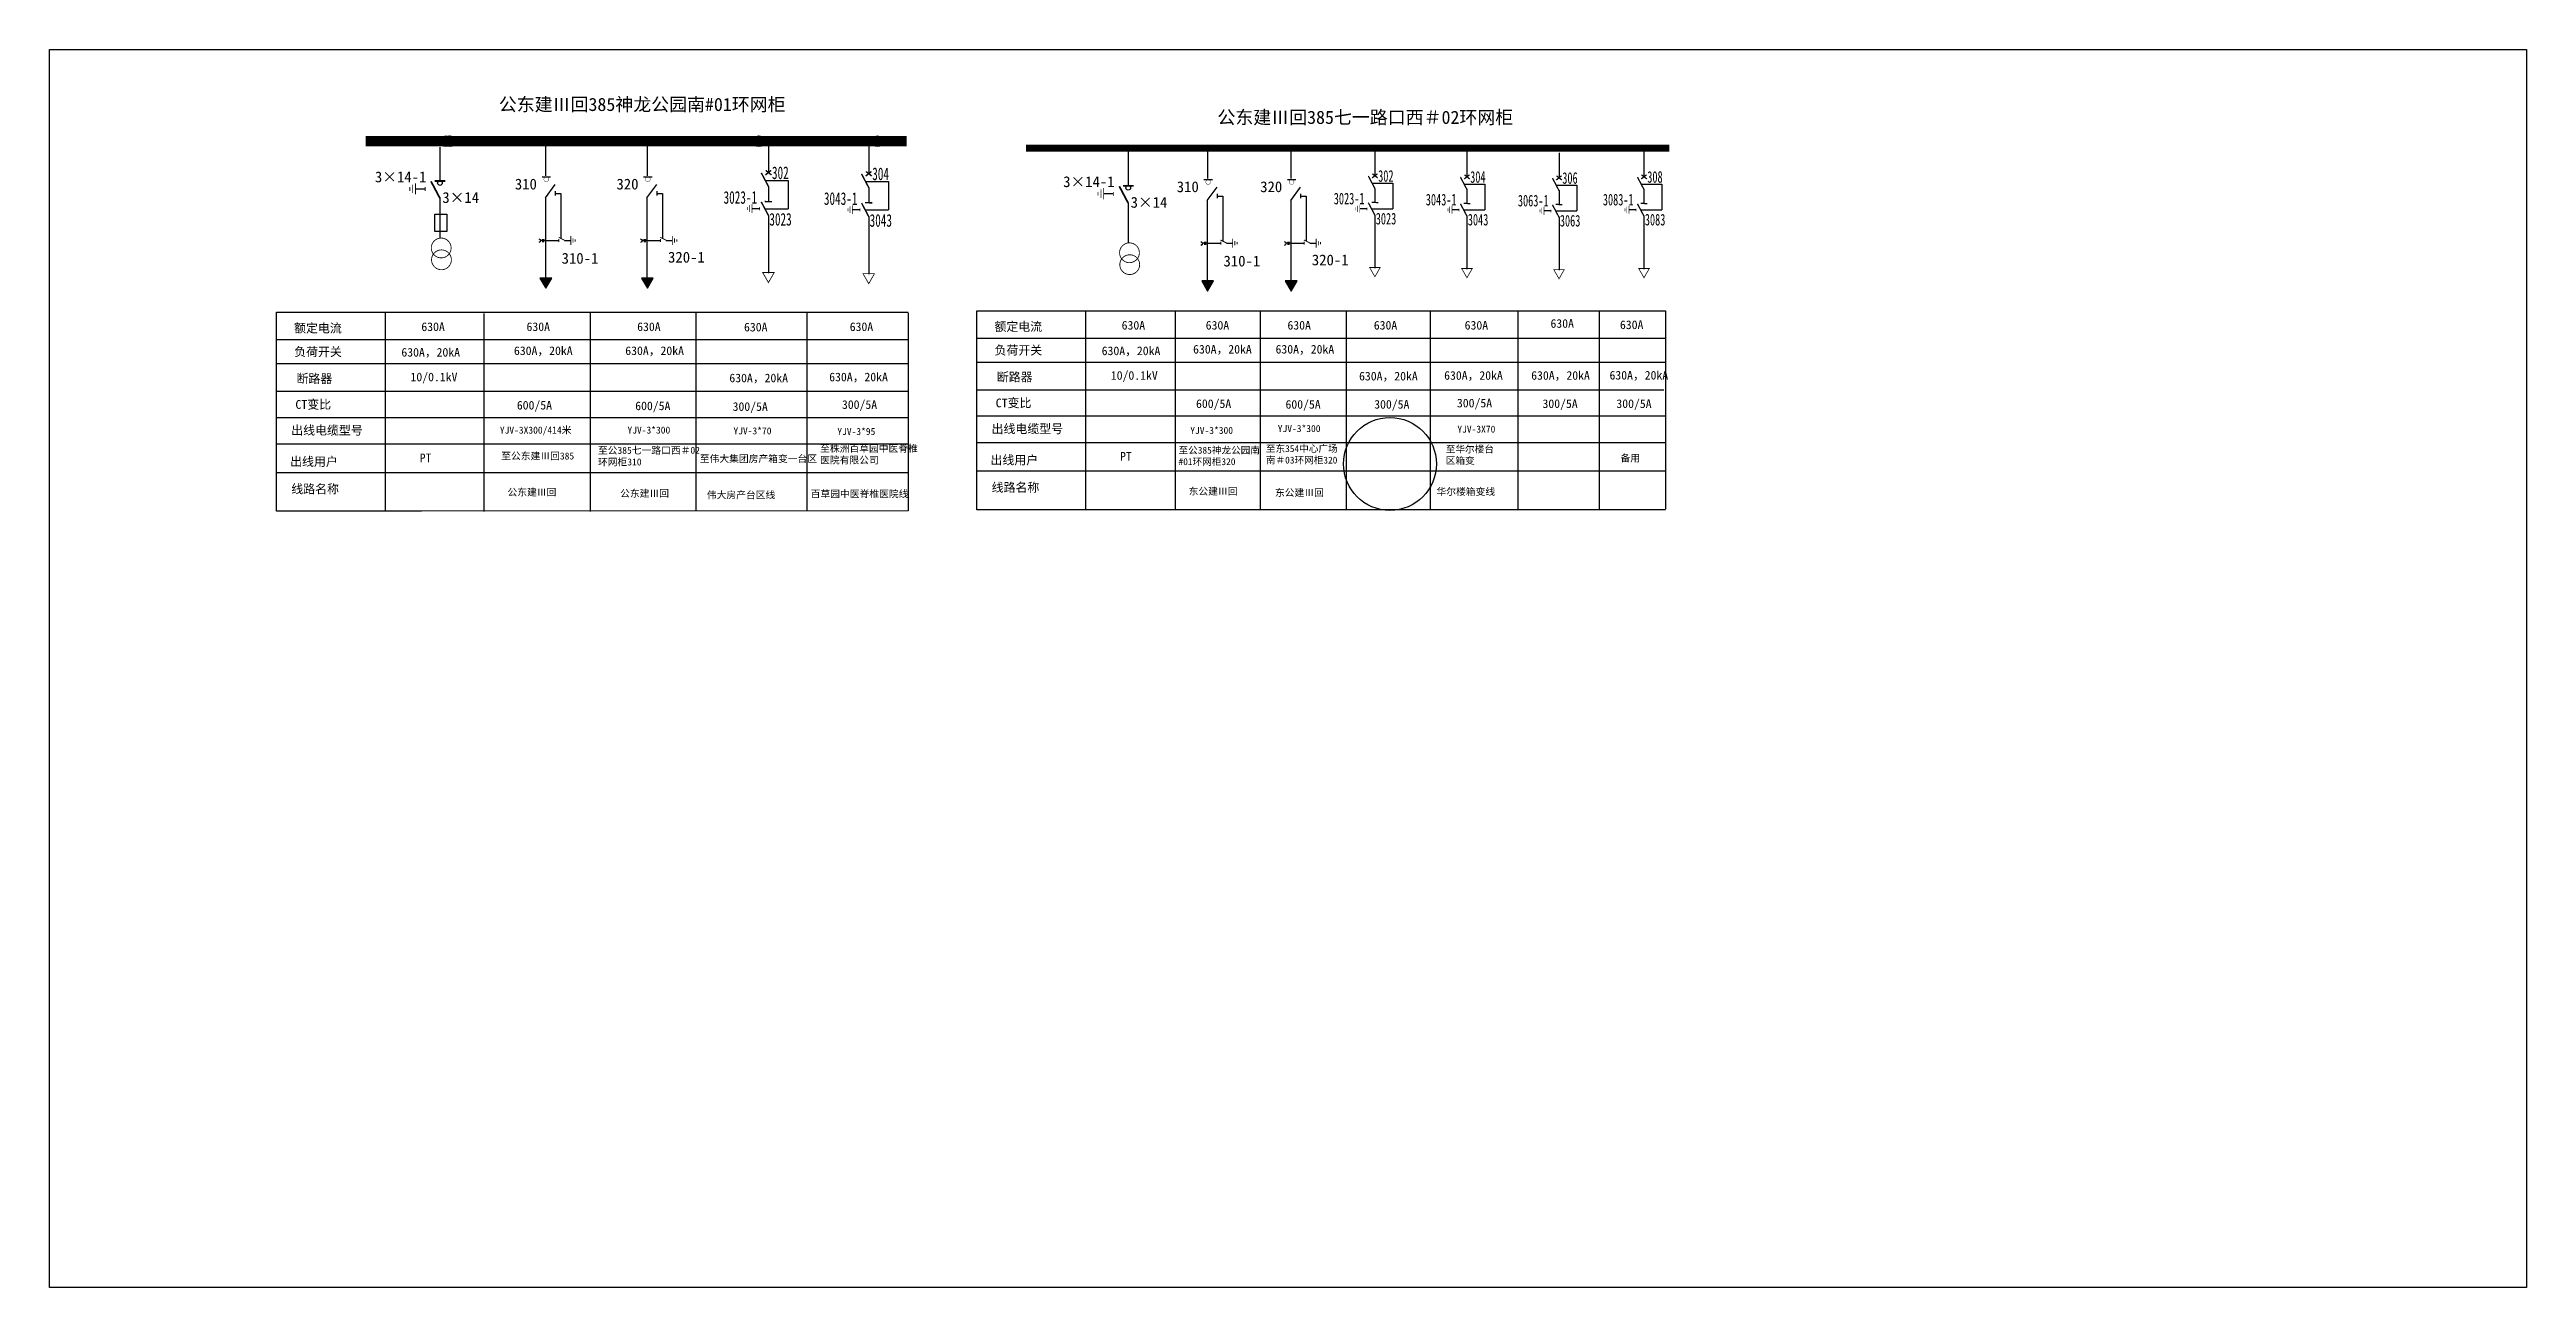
# Model space of a CAD drawing. Extents: x -24 to 447, y -43 to 193.
import ezdxf

# ---------------------------------------------------------------- set-up
doc = ezdxf.new("R2010")
doc.units = 0
doc.header["$LTSCALE"] = 0.774411
doc.layers.get('0').update_dxf_attribs({"linetype": 'CONTINUOUS'})
doc.layers.add('1', color=7, linetype='CONTINUOUS')
doc.layers.add('2', color=7, linetype='CONTINUOUS')
doc.styles.add('HZ', font='')
doc.styles.get("Standard").update_dxf_attribs({"font": '', "height": 2.5})
doc.styles.add('字体', font='', dxfattribs={"height": 2.5})
doc.styles.add('宋体', font='')
doc.styles.get('HZ').set_extended_font_data('楷体_GB2312')
doc.styles.get('Standard').set_extended_font_data('SimSun')
doc.styles.get('字体').set_extended_font_data('KaiTi_GB2312')
doc.styles.get('宋体').set_extended_font_data('SimSun')

# ---------------------------------------------------------------- blocks, each defined once
blk = doc.blocks.new('JD')
for points in [[(-2, 0.2), (-2, -0.2), (2, 0.2), (2, -0.2)], [(1, -1.2), (1, -0.8), (-1, -1.2), (-1, -0.8)], [(-0.5, -1.8), (-0.5, -2.2), (0.5, -1.8), (0.5, -2.2)]]:
    blk.add_trace(points)

msp = doc.modelspace()

# ---------------------------------------------------------------- hatches: boundary and pattern name
for points in [[(70.73, 147.25), (71.86, 149.2), (69.6, 149.2)], [(90.05, 147.25), (91.18, 149.2), (88.92, 149.2)], [(196.59, 146.73), (197.73, 148.69), (195.46, 148.69)], [(212.46, 146.73), (213.59, 148.69), (211.33, 148.69)]]:
    msp.add_hatch(color=7).paths.add_polyline_path(points)

# ---------------------------------------------------------------- linework, layer by layer
for p, q in [((113.07, 174.41), (113.07, 169.15)), ((50.61, 174.09), (50.61, 167.52)), ((132.14, 174.2), (132.14, 168.93)), ((181.48, 173.18), (181.48, 166.61)), ((228.39, 173.38), (228.39, 168.55)), ((245.9, 173.18), (245.9, 168.35)), ((263.4, 172.99), (263.4, 168.16)), ((279.56, 173.18), (279.56, 168.35)), ((47.79, 166.11), (45.96, 166.11)), ((70.02, 168.43), (71.65, 168.43)), ((72.51, 165.73), (72.51, 164.88)), ((72.53, 165.3), (73.61, 165.3)), ((73.61, 165.3), (73.61, 156.73)), ((89.33, 168.43), (90.97, 168.43)), ((91.82, 165.73), (91.82, 164.88)), ((91.84, 165.3), (92.93, 165.3)), ((92.93, 165.3), (92.93, 156.73)), ((112.47, 167.75), (116.8, 167.75)), ((113.07, 166.61), (113.07, 163.73)), ((116.8, 167.75), (116.8, 162.38)), ((131.54, 167.54), (135.87, 167.54)), ((132.14, 166.4), (132.14, 163.51)), ((135.87, 167.54), (135.87, 162.17)), ((178.66, 165.2), (176.83, 165.2)), ((195.88, 167.91), (197.52, 167.91)), ((198.37, 165.22), (198.37, 164.37)), ((211.75, 167.91), (213.38, 167.91)), ((214.24, 165.22), (214.24, 164.37)), ((227.84, 167.27), (231.82, 167.27)), ((228.39, 166.22), (228.39, 163.57)), ((231.82, 167.27), (231.82, 162.34)), ((245.35, 167.07), (249.32, 167.07)), ((245.9, 166.03), (245.9, 163.38)), ((249.32, 167.07), (249.32, 162.14)), ((262.85, 166.88), (266.82, 166.88)), ((263.4, 165.83), (263.4, 163.18)), ((266.82, 166.88), (266.82, 161.95)), ((279.01, 167.07), (282.98, 167.07)), ((279.56, 166.03), (279.56, 163.38)), ((282.98, 167.07), (282.98, 162.14)), ((111.41, 162.38), (109.95, 162.38)), ((112.39, 162.38), (116.8, 162.38)), ((113.07, 161.09), (113.07, 150.14)), ((130.49, 162.17), (129.02, 162.17)), ((131.46, 162.17), (135.87, 162.17)), ((132.14, 160.88), (132.14, 149.93)), ((181.48, 163.45), (181.48, 155.86)), ((198.39, 164.79), (199.48, 164.79)), ((199.48, 164.79), (199.48, 156.21)), ((214.26, 164.79), (215.34, 164.79)), ((215.34, 164.79), (215.34, 156.21)), ((226.87, 162.34), (225.53, 162.34)), ((227.77, 162.34), (231.82, 162.34)), ((228.39, 161.15), (228.39, 151.11)), ((244.38, 162.15), (243.04, 162.15)), ((245.27, 162.14), (249.32, 162.14)), ((245.9, 160.96), (245.9, 150.91)), ((261.88, 161.95), (260.54, 161.95)), ((262.78, 161.95), (266.82, 161.95)), ((263.4, 160.76), (263.4, 150.72)), ((278.04, 162.15), (276.7, 162.15)), ((278.94, 162.14), (282.98, 162.14)), ((279.56, 160.96), (279.56, 150.91)), ((70.73, 156.34), (73.22, 156.34)), ((74.32, 156.37), (75.46, 156.37)), ((90.05, 156.34), (92.54, 156.34)), ((93.63, 156.37), (94.78, 156.37)), ((196.6, 155.83), (199.08, 155.83)), ((200.18, 155.85), (201.32, 155.85)), ((212.46, 155.83), (214.95, 155.83)), ((216.05, 155.85), (217.19, 155.85))]:
    msp.add_line(p, q)
at = {"color": 7}
for p, q in [((70.77, 168.61), (70.77, 174.2)), ((90.08, 168.61), (90.08, 174.2)), ((196.63, 168.1), (196.63, 173.68)), ((212.5, 168.1), (212.5, 173.68))]:
    msp.add_line(p, q, dxfattribs=at)
at = {"color": 0}
for p, q in [((50.61, 164.36), (50.61, 156.77)), ((70.66, 164.47), (70.66, 148.86)), ((89.97, 164.47), (89.97, 148.86)), ((196.52, 163.95), (196.52, 148.34)), ((212.39, 163.95), (212.39, 148.34)), ((40.17, 142.69), (40.17, 104.88)), ((58.98, 142.48), (58.98, 104.83)), ((173.34, 142.98), (173.34, 105.17)), ((190.44, 142.77), (190.44, 105.12)), ((19.53, 137.49), (34.56, 137.49)), ((34.49, 137.49), (47.17, 137.49)), ((44.67, 137.49), (139.63, 137.49)), ((152.7, 137.78), (167.73, 137.78)), ((167.66, 137.78), (180.34, 137.78)), ((177.84, 137.78), (283.73, 137.78)), ((19.53, 132.93), (34.5, 132.93)), ((34.42, 132.93), (47.1, 132.93)), ((46.89, 132.93), (139.63, 132.93)), ((152.7, 133.22), (167.67, 133.22)), ((167.6, 133.22), (180.27, 133.22)), ((180.06, 133.22), (283.67, 133.22)), ((19.53, 122.71), (34.39, 122.71)), ((34.32, 122.71), (46.99, 122.71)), ((46.78, 122.71), (139.63, 122.71)), ((152.7, 123), (167.56, 123)), ((167.49, 123), (180.17, 123)), ((179.95, 123), (283.56, 123))]:
    msp.add_line(p, q, dxfattribs=at)
at = {"color": 0, "linetype": 'Continuous'}
for points in [[(-23.63, 192.64), (447.37, 192.64), (447.37, -42.68), (-23.63, -42.68)], [(49.66, 161.37), (51.9, 161.37), (51.9, 158.06), (49.66, 158.06)]]:
    msp.add_lwpolyline(points, close=True, dxfattribs=at)
for points, const_width in [([(36.46, 175.23), (139.35, 175.23)], 2), ([(162.07, 173.87), (284.36, 173.87)], 1.33), ([(113.58, 169.66), (112.49, 168.8)], 0.273), ([(112.56, 169.66), (113.65, 168.8)], 0.273), ([(132.66, 169.45), (131.56, 168.59)], 0.273), ([(131.63, 169.45), (132.72, 168.59)], 0.273), ([(44.88, 166.5), (44.88, 165.76)], 0.149), ([(45.41, 166.95), (45.41, 165.35)], 0.149), ([(45.95, 167.2), (45.95, 165.11)], 0.149), ([(47.79, 166.48), (47.79, 165.74)], 0.149), ([(50.61, 164.36), (48.9, 167.59)], 0.341), ([(51.65, 167.65), (49.63, 167.66)], 0.341), ([(70.02, 168.43), (71.65, 168.43)], 0.139), ([(89.33, 168.43), (90.97, 168.43)], 0.139), ([(113.07, 166.61), (111.71, 169.2)], 0.273), ([(132.14, 166.4), (130.78, 168.99)], 0.273), ([(175.75, 165.59), (175.75, 164.85)], 0.149), ([(176.29, 166.04), (176.29, 164.44)], 0.149), ([(176.82, 166.29), (176.82, 164.19)], 0.149), ([(178.66, 165.57), (178.66, 164.83)], 0.149), ([(181.48, 163.45), (179.78, 166.67)], 0.341), ([(182.52, 166.73), (180.51, 166.75)], 0.341), ([(195.88, 167.91), (197.52, 167.91)], 0.139), ([(211.75, 167.91), (213.38, 167.91)], 0.139), ([(228.39, 166.22), (227.14, 168.6)], 0.25), ([(228.87, 169.02), (227.86, 168.23)], 0.25), ([(227.92, 169.02), (228.93, 168.23)], 0.25), ([(245.9, 166.03), (244.65, 168.4)], 0.25), ([(246.37, 168.82), (245.37, 168.03)], 0.25), ([(245.43, 168.82), (246.43, 168.03)], 0.25), ([(263.4, 165.83), (262.15, 168.21)], 0.25), ([(263.88, 168.63), (262.87, 167.84)], 0.25), ([(262.93, 168.63), (263.94, 167.84)], 0.25), ([(279.56, 166.03), (278.31, 168.4)], 0.25), ([(280.04, 168.82), (279.03, 168.04)], 0.25), ([(279.09, 168.82), (280.1, 168.04)], 0.25), ([(109.12, 162.7), (109.12, 162.11)], 0.119), ([(109.51, 163.06), (109.51, 161.78)], 0.119), ([(109.94, 163.26), (109.94, 161.58)], 0.119), ([(111.41, 162.68), (111.41, 162.09)], 0.119), ([(113.07, 161.09), (111.71, 163.68)], 0.273), ([(113.77, 163.7), (112.38, 163.75)], 0.273), ([(128.19, 162.48), (128.19, 161.89)], 0.119), ([(128.59, 162.85), (128.59, 161.56)], 0.119), ([(129.01, 163.04), (129.01, 161.37)], 0.119), ([(130.49, 162.47), (130.49, 161.88)], 0.119), ([(132.14, 160.88), (130.78, 163.46)], 0.273), ([(132.84, 163.49), (131.45, 163.54)], 0.273), ([(224.76, 162.63), (224.76, 162.09)], 0.109), ([(225.13, 162.96), (225.13, 161.78)], 0.109), ([(225.52, 163.14), (225.52, 161.6)], 0.109), ([(226.87, 162.61), (226.87, 162.07)], 0.109), ([(228.39, 161.15), (227.14, 163.53)], 0.25), ([(229.03, 163.55), (227.76, 163.59)], 0.25), ([(242.27, 162.43), (242.27, 161.89)], 0.109), ([(242.63, 162.76), (242.63, 161.59)], 0.109), ([(243.03, 162.95), (243.03, 161.41)], 0.109), ([(244.38, 162.42), (244.38, 161.87)], 0.109), ([(245.9, 160.96), (244.65, 163.33)], 0.25), ([(246.54, 163.35), (245.26, 163.4)], 0.25), ([(259.77, 162.24), (259.77, 161.69)], 0.109), ([(260.14, 162.57), (260.14, 161.39)], 0.109), ([(260.53, 162.75), (260.53, 161.21)], 0.109), ([(261.88, 162.22), (261.88, 161.68)], 0.109), ([(263.4, 160.76), (262.15, 163.14)], 0.25), ([(264.04, 163.16), (262.77, 163.2)], 0.25), ([(275.93, 162.43), (275.93, 161.89)], 0.109), ([(276.3, 162.76), (276.3, 161.59)], 0.109), ([(276.69, 162.95), (276.69, 161.41)], 0.109), ([(278.04, 162.42), (278.04, 161.87)], 0.109), ([(279.56, 160.96), (278.31, 163.33)], 0.25), ([(280.2, 163.35), (278.93, 163.4)], 0.25), ([(73.17, 156.95), (74.39, 156.34)], 0.182), ([(73.22, 156.62), (73.22, 156.06)], 0.182), ([(92.49, 156.95), (93.7, 156.34)], 0.182), ([(92.54, 156.62), (92.54, 156.06)], 0.182), ([(199.04, 156.43), (200.25, 155.83)], 0.182), ([(199.08, 156.11), (199.08, 155.55)], 0.182), ([(214.9, 156.43), (216.12, 155.83)], 0.182), ([(214.95, 156.11), (214.95, 155.55)], 0.182)]:
    msp.add_lwpolyline(points, dxfattribs=dict(const_width=const_width))
for points, const_width in [([(70.37, 167.97, 1), (71.28, 167.97, 1)], 0.0695), ([(89.69, 167.97, 1), (90.6, 167.97, 1)], 0.0695), ([(196.24, 167.45, 1), (197.14, 167.45, 1)], 0.0695), ([(212.11, 167.45, 1), (213.01, 167.45, 1)], 0.0695), ([(52.73, 154.92, -1), (48.96, 154.92, -1)], 0.159), ([(183.6, 154.01, -1), (179.84, 154.01, -1)], 0.159), ([(52.78, 152.67, -1), (49.01, 152.67, -1)], 0.159), ([(183.65, 151.75, -1), (179.89, 151.75, -1)], 0.159)]:
    msp.add_lwpolyline(points, format="xyb", close=True, dxfattribs=dict(const_width=const_width))
for points in [[(69.41, 156.66, -0.877934), (69.42, 155.93)], [(88.73, 156.66, -0.877934), (88.74, 155.93)], [(195.27, 156.15, -0.877934), (195.29, 155.41)], [(211.14, 156.15, -0.877934), (211.16, 155.41)]]:
    msp.add_lwpolyline(points, format="xyb")
for points in [[(70.12, 156.35), (69.73, 156.35)], [(70.12, 156.61), (70.12, 156.05)], [(70.29, 156.61), (70.29, 156.05)], [(70.73, 156.35), (70.29, 156.35)], [(89.44, 156.35), (89.05, 156.35)], [(89.44, 156.61), (89.44, 156.05)], [(89.61, 156.61), (89.61, 156.05)], [(90.05, 156.35), (89.61, 156.35)], [(195.98, 155.84), (195.6, 155.84)], [(195.98, 156.09), (195.98, 155.54)], [(196.15, 156.09), (196.15, 155.54)], [(196.59, 155.84), (196.15, 155.84)], [(211.85, 155.84), (211.47, 155.84)], [(211.85, 156.09), (211.85, 155.54)], [(212.02, 156.09), (212.02, 155.54)], [(212.46, 155.84), (212.02, 155.84)]]:
    msp.add_lwpolyline(points)
at = {"color": 0}
for points, const_width in [([(227.39, 151.21), (228.39, 149.45), (229.4, 151.21)], 0.141), ([(244.89, 151.02), (245.9, 149.26), (246.91, 151.02)], 0.141), ([(262.4, 150.82), (263.4, 149.06), (264.41, 150.82)], 0.141), ([(278.56, 151.02), (279.56, 149.26), (280.57, 151.02)], 0.141), ([(111.97, 150.26), (113.07, 148.34), (114.17, 150.26)], 0.153), ([(131.05, 150.05), (132.14, 148.13), (133.24, 150.05)], 0.153)]:
    msp.add_lwpolyline(points, close=True, dxfattribs=dict(at, const_width=const_width))
at = {"color": 7}
for points in [[(70.73, 147.25), (71.86, 149.2), (69.6, 149.2)], [(90.05, 147.25), (91.18, 149.2), (88.92, 149.2)], [(196.59, 146.73), (197.73, 148.69), (195.46, 148.69)], [(212.46, 146.73), (213.59, 148.69), (211.33, 148.69)]]:
    msp.add_lwpolyline(points, close=True, dxfattribs=at)
for centre, radius in [((51.71, 175.21), 0.996), ((52.33, 175.21), 0.996), ((52.57, 175.21), 0.996), ((111.19, 175.21), 0.996), ((111.28, 175.21), 0.996), ((133.79, 175.21), 0.996), ((50.61, 167.27), 0.444), ((181.48, 166.36), 0.444)]:
    msp.add_circle(centre, radius)
at = {"color": 1, "linetype": 'Continuous'}
msp.add_circle((231.25, 113.87), 8.83, dxfattribs=at)
at = {"layer": '1'}
for points in [[(69.41, 156.67, -0.877934), (69.42, 155.94)], [(88.72, 156.67, -0.877934), (88.74, 155.94)], [(195.27, 156.16, -0.877934), (195.28, 155.42)], [(211.14, 156.16, -0.877934), (211.15, 155.42)]]:
    msp.add_lwpolyline(points, format="xyb", dxfattribs=at)
at = {"layer": '2'}
for p, q in [((70.66, 164.47), (72.54, 166.98)), ((89.97, 164.47), (91.86, 166.98)), ((196.52, 163.95), (198.4, 166.46)), ((212.39, 163.95), (214.27, 166.46)), ((19.53, 142.69), (34.5, 142.69)), ((19.53, 104.88), (19.53, 142.69)), ((34.42, 142.69), (47.1, 142.69)), ((46.89, 142.69), (139.63, 142.69)), ((79.14, 142.66), (79.14, 104.83)), ((99.29, 142.54), (99.29, 105.07)), ((120.37, 142.54), (120.37, 104.95)), ((139.63, 142.56), (139.63, 104.97)), ((152.7, 142.98), (167.67, 142.98)), ((152.7, 105.17), (152.7, 142.98)), ((167.6, 142.98), (180.27, 142.98)), ((180.06, 142.98), (283.67, 142.98)), ((206.57, 142.95), (206.57, 105.12)), ((222.94, 142.82), (222.94, 105.36)), ((238.9, 142.82), (238.9, 105.24)), ((255.58, 142.82), (255.58, 105.24)), ((271.06, 142.75), (271.06, 105.36)), ((283.67, 142.98), (283.67, 105.24)), ((19.53, 127.68), (44.49, 127.68)), ((34.11, 127.68), (46.79, 127.68)), ((46.57, 127.68), (139.63, 127.68)), ((152.7, 127.96), (177.66, 127.96)), ((167.28, 127.96), (179.96, 127.96)), ((179.75, 127.96), (283.35, 127.96)), ((152.7, 117.95), (283.58, 117.95)), ((19.53, 117.67), (139.63, 117.67)), ((34.5, 112.2), (19.53, 112.2)), ((47.1, 112.2), (34.42, 112.2)), ((139.63, 112.2), (46.89, 112.2)), ((167.67, 112.48), (152.7, 112.48)), ((180.27, 112.48), (167.6, 112.48)), ((283.67, 112.48), (180.06, 112.48)), ((34.5, 104.88), (19.53, 104.88)), ((47.1, 104.88), (34.42, 104.88)), ((139.63, 104.97), (46.89, 104.88)), ((167.67, 105.17), (152.7, 105.17)), ((180.27, 105.17), (167.6, 105.17)), ((283.67, 105.17), (180.06, 105.17))]:
    msp.add_line(p, q, dxfattribs=at)

# ---------------------------------------------------------------- block references
at = {"xscale": 0.4250017950198526, "yscale": 0.4250017950198526, "zscale": 0.4250017950949055, "rotation": 90}
for p in [(75.48, 156.33), (94.79, 156.33), (201.34, 155.82), (217.21, 155.82)]:
    msp.add_blockref('JD', p, dxfattribs=at)

# ---------------------------------------------------------------- texts
for s, p in [('公东建Ⅲ回385神龙公园南#01环网柜', (61.8, 180.96)), ('公东建Ⅲ回385七一路口西＃02环网柜', (198.45, 178.51))]:
    msp.add_text(s, height=2.5).set_placement(p)
at = {"style": '宋体', "width": 0.65}
for s, height, p in [('302', 2.403, (113.74, 168.02)), ('304', 2.403, (132.81, 167.81)), ('302', 2.206, (229.01, 167.51)), ('3023-1', 2.403, (104.54, 163.33)), ('3043-1', 2.403, (123.62, 163.11)), ('3023-1', 2.206, (220.57, 163.21)), ('3043-1', 2.206, (238.07, 163.01)), ('304', 2.206, (246.51, 167.32)), ('3063-1', 2.206, (255.58, 162.82)), ('306', 2.206, (264.02, 167.12)), ('3083-1', 2.206, (271.74, 163.01)), ('308', 2.206, (280.18, 167.32)), ('3023', 2.403, (113.24, 159.17)), ('3043', 2.403, (132.31, 158.96)), ('3023', 2.206, (228.55, 159.39)), ('3043', 2.206, (246.06, 159.2)), ('3063', 2.206, (263.56, 159)), ('3083', 2.206, (279.72, 159.2))]:
    msp.add_text(s, height=height, dxfattribs=at).set_placement(p)
at = {"color": 0}
for s, height, p in [('3×14-1', 2.055, (38.24, 167.4)), ('3×14', 2.055, (51.06, 163.48)), ('310', 2.055, (64.85, 166.04)), ('320', 2.055, (84.17, 166.04)), ('3×14-1', 2.055, (169.11, 166.49)), ('310', 2.055, (190.71, 165.53)), ('320', 2.055, (206.58, 165.53)), ('3×14', 2.055, (181.94, 162.57)), ('310-1', 2.055, (73.74, 151.93)), ('320-1', 2.055, (93.98, 152.14)), ('310-1', 2.055, (199.6, 151.41)), ('320-1', 2.055, (216.4, 151.62)), ('630A', 1.639, (261.78, 139.75)), ('630A', 1.639, (47.07, 139.13)), ('630A', 1.639, (67.07, 139.13)), ('630A', 1.639, (88.11, 139.13)), ('630A', 1.639, (108.43, 139.06)), ('630A', 1.639, (128.53, 139.13)), ('630A', 1.639, (180.24, 139.41)), ('630A', 1.639, (196.22, 139.41)), ('630A', 1.639, (211.76, 139.41)), ('630A', 1.639, (228.18, 139.41)), ('630A', 1.639, (245.46, 139.41)), ('630A', 1.639, (274.99, 139.5)), ('630A，20kA', 1.639, (43.27, 134.27)), ('630A，20kA', 1.639, (64.68, 134.57)), ('630A，20kA', 1.639, (85.85, 134.57)), ('630A，20kA', 1.639, (176.44, 134.55)), ('630A，20kA', 1.639, (193.82, 134.85)), ('630A，20kA', 1.639, (209.5, 134.85)), ('10/0.1kV', 1.639, (45.01, 129.58)), ('630A，20kA', 1.639, (105.64, 129.39)), ('630A，20kA', 1.639, (124.63, 129.58)), ('10/0.1kV', 1.639, (178.18, 129.87)), ('630A，20kA', 1.639, (225.38, 129.74)), ('630A，20kA', 1.639, (241.56, 129.87)), ('630A，20kA', 1.639, (258.11, 129.87)), ('630A，20kA', 1.639, (273, 129.91)), ('600/5A', 1.639, (65.23, 124.21)), ('600/5A', 1.639, (87.74, 124.09)), ('300/5A', 1.639, (106.26, 123.95)), ('300/5A', 1.639, (127.05, 124.33)), ('600/5A', 1.639, (194.38, 124.5)), ('600/5A', 1.639, (211.39, 124.37)), ('300/5A', 1.639, (228.26, 124.38)), ('300/5A', 1.639, (243.99, 124.62)), ('300/5A', 1.639, (260.26, 124.5)), ('300/5A', 1.639, (274.31, 124.5)), ('YJV-3X300/414米', 1.3284, (62, 119.63)), ('YJV-3*300', 1.328, (86.27, 119.64)), ('YJV-3*70', 1.328, (106.42, 119.49)), ('YJV-3*95', 1.328, (126.17, 119.38)), ('YJV-3*300', 1.328, (193.28, 119.58)), ('YJV-3*300', 1.328, (209.92, 119.93)), ('YJV-3X70', 1.328, (244.07, 119.82)), ('PT', 1.639, (46.76, 114.2)), ('至伟大集团房产箱变一台区', 1.3284, (100.01, 114.2)), ('PT', 1.639, (179.93, 114.49)), ('备用', 1.328, (275.09, 114.3)), ('伟大房产台区线', 1.328, (101.36, 107.31)), ('东公建Ⅲ回', 1.328, (192.97, 108)), ('东公建Ⅲ回', 1.328, (209.39, 107.74)), ('华尔楼箱变线', 1.328, (240.1, 107.94))]:
    msp.add_text(s, height=height, dxfattribs=at).set_placement(p)
at = {"color": 0, "style": 'HZ'}
for s, p in [('额定电流', (22.87, 138.84)), ('额定电流', (156.05, 139.13)), ('负荷开关', (22.89, 134.35)), ('负荷开关', (156.06, 134.64)), ('断路器', (23.33, 129.26)), ('断路器', (156.5, 129.54)), ('CT变比', (23.12, 124.34)), ('CT变比', (156.29, 124.63)), ('出线电缆型号', (22.33, 119.42)), ('出线电缆型号', (155.5, 119.7)), ('出线用户', (22.12, 113.48)), ('出线用户', (155.29, 113.77)), ('线路名称', (22.34, 108.27)), ('线路名称', (155.51, 108.56))]:
    msp.add_text(s, height=1.661, dxfattribs=at).set_placement(p)
at = {"color": 1}
msp.add_text('百草园中医脊椎医院线', height=1.328, dxfattribs=at).set_placement((121.1, 107.51))
at = {"color": 0, "char_height": 1.3284, "width": 19.345, "attachment_point": 1}
for s, insert in [('{\\C7;至公东建Ⅲ回385}', (62.26, 116.04)), ('{\\C7;至公385七一路口西＃02环网柜310}', (80.65, 117.12)), ('{\\C256;公东建Ⅲ回}', (63.45, 109.16)), ('{\\C256;公东建Ⅲ回}', (84.87, 108.93))]:
    msp.add_mtext(s, dxfattribs=dict(at, insert=insert))
at = {"color": 1, "insert": (122.89, 117.47), "char_height": 1.3284, "width": 19.345, "attachment_point": 1}
msp.add_mtext('至株洲百草园中医脊椎医院有限公司', dxfattribs=at)
at = {"color": 1, "linetype": 'Continuous', "char_height": 1.3076, "attachment_point": 1, "style": '字体'}
for s, insert, width in [('{\\C7;至公385神龙公园南\\P#01环网柜320}', (191.05, 117.13), 22.4124), ('{\\C7;至东354中心广场南＃03环网柜320}', (207.66, 117.43), 14.2884), ('{\\f\uffbfﾬￌﾣﾤ_GB2312|b0|i0|c134|p49;\\C7;至华尔楼台区箱变}', (241.87, 117.34), 10.0215)]:
    msp.add_mtext(s, dxfattribs=dict(at, insert=insert, width=width))

doc.saveas('drawing.dxf')
